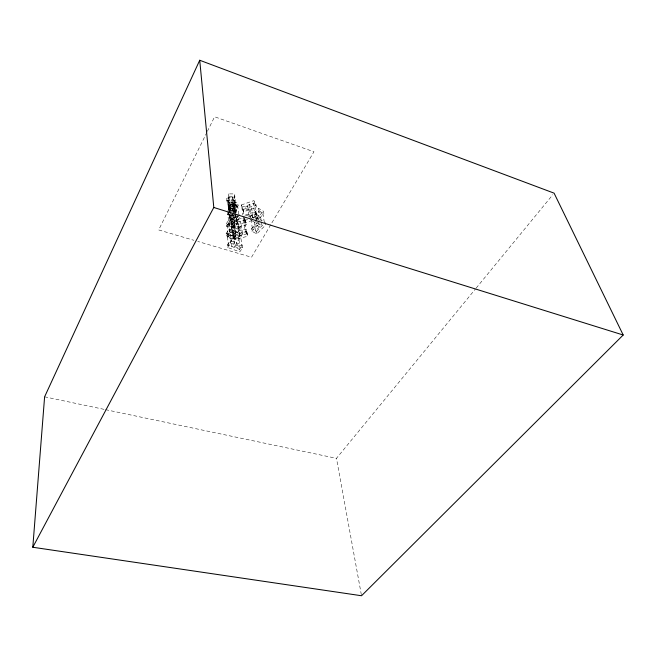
<?xml version="1.0" encoding="UTF-8"?>
<svg xmlns="http://www.w3.org/2000/svg" width="656" height="656" viewBox="0 0 656 656"><rect width="100%" height="100%" fill="white"/><g stroke="black" fill="none" stroke-linecap="round" stroke-linejoin="round"><path stroke-width="0.49" stroke-dasharray="3.28 2.46" d="M228.091 204.483L228.805 193.873L234.807 193.93L234.307 206.87L228.354 206.82L228.091 204.483L234.036 204.533L234.307 206.87M228.354 206.82L228.805 193.873M234.389 212.396L233.536 202.105L229.797 202.081L229.895 210.56M229.633 210.387L230.026 204.582L236.103 204.631L235.807 214.75M235.734 215.717L235.594 217.653L229.567 217.612L229.83 213.741M229.903 212.774L230.026 204.582M230.42 215.225L230.625 212.372M233.192 206.861L233.536 202.105M234.036 204.533L234.807 193.93M235.455 213.331L236.103 204.631M228.124 210.51L231.863 201.663L237.816 203.057L238.12 205.525L235.094 212.585M234.709 213.471L233.577 216.119L227.648 214.758L229.149 211.216M229.526 210.33L232.15 204.123L231.863 201.663M229.206 211.634L227.862 214.807L229.772 231.396L235.143 233.397L234.135 224.737L228.813 222.737M232.585 213.282L231.568 215.66L232.585 224.557L234.643 219.801L234.176 215.849M232.921 212.495L233.593 210.912L229.879 210.043M234.348 215.734L239.53 216.931L234.914 227.55L228.911 226.197L228.632 223.663L232.478 214.668M228.846 223.704L230.887 218.94L230.1 212.019M233.667 212.765L237.816 203.057M228.911 226.197L233.479 215.537M234.914 227.55L234.618 225.016L239.219 214.405M206.927 132.291L158.678 229.936L193.856 240.293M207.378 131.38L214.586 116.776L313.929 151.766L271.281 223.852M270.764 224.729L251.527 257.25L197.768 241.441M227.722 237.333L234.102 227.796L233.815 225.336L239.21 227.353L239.506 229.813L233.101 239.309L227.722 237.333L227.46 234.864L238.161 218.719L237.866 216.316L231.568 225.779L231.839 228.181L226.525 226.197L226.263 223.794L232.011 215.078M226.525 226.197L232.814 216.685L232.536 214.282M231.953 230.018L230.969 221.367L233.815 217.07L234.832 225.713L231.953 230.018L235.315 231.273L238.202 226.976L237.16 218.333L234.307 222.622L235.315 231.273M226.156 233.503L229.018 229.198L241.023 233.667L241.326 236.144L238.423 240.399L226.418 235.988L226.156 233.503L238.128 237.923L238.423 240.399M226.418 235.988L229.297 231.675L229.018 229.198M227.37 244.909L230.272 240.596L242.417 245.049L242.728 247.583L239.784 251.855L227.64 247.451L227.37 244.909L239.481 249.321L239.784 251.855M233.101 239.309L232.823 236.849L239.21 227.353M233.577 237.62L238.964 239.604L240.03 248.517L234.602 246.541L233.577 237.62L235.389 234.946L240.777 236.939L241.867 245.852L236.422 243.86L235.389 234.946M227.64 247.451L230.551 243.138L230.272 240.596M238.128 237.923L241.023 233.667M234.602 246.541L236.422 243.86M239.481 249.321L242.417 245.049M361.341 594.738L336.471 458.339L475.485 288.935M476.133 288.14L552.787 194.734M249.985 217.275L258.702 208.403L263.499 211.273L263.868 213.725L257.808 219.842M250.321 219.744L259.063 210.863L258.702 208.403M253.183 218.284L255.143 216.3L258.144 218.071L258.423 220.039M256.119 218.735L263.499 211.273M255.528 220.711L258.144 218.071M251.519 228.624L260.358 219.719L265.204 222.581L265.582 225.106L256.717 233.962L251.863 231.15L251.519 228.624L256.365 231.429L256.717 233.962M255.701 220.236L256.389 225.164L252.429 229.149L251.223 220.268M251.863 231.15L260.047 222.925M258.571 221.023L259.415 226.935L255.455 230.904L254.225 222.031M256.365 231.429L264.45 223.335M241.26 204.984L253.938 200.588L256.061 205.025L256.406 207.411L243.745 211.79L241.564 207.378L241.26 204.984L243.433 209.387L243.745 211.79M241.564 207.378L254.282 202.975L253.938 200.588M247.681 206.23L248.837 214.84L250.19 217.612L249.026 208.993L247.681 206.23L241.974 208.206L242.827 214.914M243.433 209.387L256.061 205.025M249.026 208.993L243.335 210.961L244.442 219.588L246.361 218.932M256.16 219.096L257.988 218.464L257.636 216.013L255.496 211.576L242.663 216.004L244.852 220.416L245.172 222.868L251.576 220.67M245.951 215.84L248.837 214.84M248.493 216.554L255.848 214.02L257.988 218.464M244.852 220.416L247.591 219.473M252.158 217.899L257.636 216.013M244.877 218.661L246.385 224.828L233.077 228.026L231.24 220.941L242.671 218.194M231.527 223.417L244.893 220.203L244.581 217.735M237.825 222.843L231.814 224.286L232.831 233.192L238.899 231.74L237.825 222.843L238.776 225.721L239.858 234.627L233.807 236.078L232.782 227.165L238.776 225.721M233.077 228.026L232.79 225.549L246.066 222.359M232.536 232.331L246.041 229.092L247.542 233.716L247.87 236.25L234.389 239.473L232.536 232.331L234.094 236.931L247.542 233.716M232.823 234.864L246.369 231.617L246.041 229.092M235.57 213.118L235.11 209.28L229.092 210.346L226.869 200.67L226.599 198.268L232.659 197.194L235.307 210.166L229.297 211.232M226.869 200.67L232.946 199.588L232.659 197.194M229.748 211.002L229.1 205.246L232.88 204.574L231.806 199.793L233.897 213.208M229.206 210.428L229.026 208.829L235.02 207.763M234.823 212.06L233.962 208.206L227.829 209.305L228.009 210.937M230.74 211.289L234.249 210.666L233.962 208.206M229.379 216.037L233.733 215.266M236.34 218.801L236.636 221.261L230.543 222.335L230.272 219.875L236.34 218.801L235.693 215.914M230.756 210.469L234.528 210.494M229.297 215.225L233.306 215.25M230.305 206.968L236.39 207.017M229.075 196.201L235.086 196.259M44.608 396.814L104.583 409.459M105.575 409.664L336.471 458.339M228.632 223.663L234.618 225.016M230.887 218.94L234.643 219.801M230.494 208.034L236.447 209.42L236.923 213.372M232.15 204.123L238.12 205.525M230.551 243.138L242.728 247.583M227.46 234.864L232.823 236.849M229.297 231.675L241.326 236.144M226.263 223.794L231.568 225.779M234.102 227.796L239.506 229.813M230.969 221.367L234.307 222.622M232.814 216.685L238.161 218.719M251.97 220.711L255.118 222.556M256.389 225.164L259.415 226.935M255.856 214.127L260.653 216.972L261.236 220.908M259.063 210.863L263.868 213.725M242.974 218.456L245.172 222.868M254.282 202.975L256.406 207.411M231.24 220.941L232.79 225.549M238.899 231.74L239.858 234.627M246.369 231.617L247.87 236.25M244.893 220.203L246.385 224.828M228.936 214.11L230.272 219.875M228.099 211.757L230.543 222.335M226.599 198.268L229.026 208.829M229.854 212.929L228.001 200.465L229.1 205.246M232.946 199.588L235.307 210.166M234.249 210.666L234.684 212.593M234.905 213.553L236.636 221.261M264.302 222.351L263.122 214.479L258.325 211.617L259.604 220.473M261.375 221.892L261.957 225.828L257.111 222.991L256.693 220.039M255.496 211.576L256.553 219.055M255.143 216.3L255.561 219.252M238.702 214.315L237.734 206.427L231.765 205.033L232.568 211.937M237.046 214.356L237.521 218.309L231.511 216.923L229.797 202.081M235.684 214.077L236.144 217.915L230.067 218.997L229.526 214.192M235.135 212.077L234.446 206.32L228.411 207.394L228.739 210.273M235.307 215.258L235.594 217.653M232.88 204.574L233.848 212.454M233.29 213.651L233.577 216.119M229.165 214.118L229.567 217.612M227.378 212.282L227.648 214.758M230.313 232.06L227.443 236.357L228.403 245.287L231.306 240.973L230.313 232.06M233.708 233.315L230.83 237.603L231.814 246.533L234.733 242.228L233.708 233.315M234.799 200.162L228.805 200.105L229.756 208.501L235.807 208.542L234.799 200.162M236.037 205.541L229.969 205.492L229.01 197.103L235.02 197.161L236.037 205.541M233.356 236.053L227.985 234.069L227.05 225.402L232.372 227.394L233.356 236.053M252.954 217.628L250.797 213.192L249.624 204.59L251.765 209.018L252.954 217.628M256.553 216.39L254.413 211.945L253.2 203.344L255.332 207.78L256.553 216.39M242.622 234.897L241.096 230.272L240.006 221.375L241.515 226L242.622 234.897M246.402 233.987L244.901 229.362L243.77 220.473L245.262 225.098L246.402 233.987"/><path stroke-width="0.98" d="M32.8 547.252L44.608 396.814L199.727 60.254L554.082 193.151L623.2 335.011L361.53 595.746L32.8 547.252L213.799 207.476L199.727 60.254M213.799 207.476L623.2 335.011"/></g></svg>
